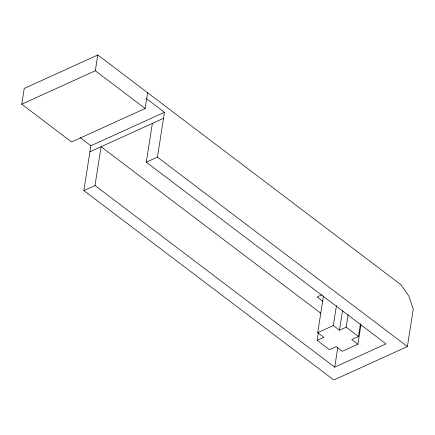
<?xml version="1.0" encoding="UTF-8"?>
<svg xmlns="http://www.w3.org/2000/svg" width="435" height="435" viewBox="0 0 435 435"><rect width="100%" height="100%" fill="white"/><g stroke="black" fill="none" stroke-linecap="round" stroke-linejoin="round"><path stroke-width="0.65" d="M147.612 92.737L145.149 108.494L71.563 141.957L21.75 104.204L24.219 88.452L97.799 54.984L400.934 284.718L408.808 295.925L413.25 309.138L407.394 346.548L333.814 380.016L83.857 190.59L90.877 145.752L164.457 112.284L146.666 98.799M21.75 104.204L95.33 70.742L97.799 54.984M83.857 190.59L95.004 185.517L101.078 146.736L320.769 313.227M95.004 185.517L334.716 367.178L385.997 343.857L146.291 162.19L152.364 123.415M146.291 162.19L157.437 157.122L164.457 112.284M360.952 324.814L357.918 344.205L342.307 351.301L336.163 346.646L329.474 349.686L317.18 340.371L323.868 337.332L317.724 332.672L323.482 295.898M317.18 340.371L318.333 333.014M317.724 332.672L333.33 325.57L336.472 305.517M333.33 325.57L339.479 330.23L342.514 310.84M334.716 367.178L337.75 347.788M339.479 330.23L346.168 327.185L348.158 314.483M357.918 344.205L351.774 339.545L358.462 336.505L360.452 323.798M89.931 151.81L163.511 118.342M321.971 294.723L317.11 296.936L322.743 301.205M95.33 70.742L145.149 108.494M157.437 157.122L407.394 346.548M346.168 327.185L358.462 336.505M80.094 137.574L90.877 145.752"/></g></svg>
